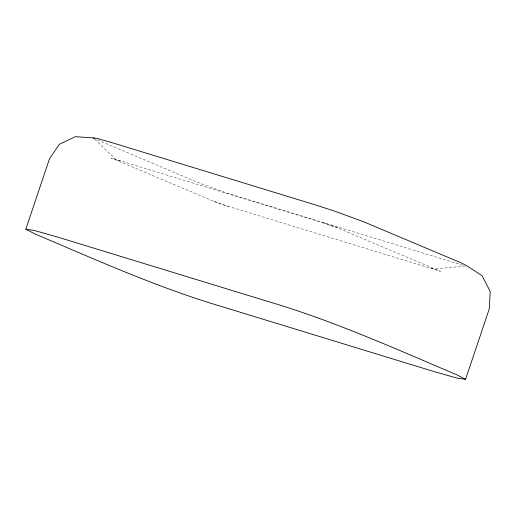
<?xml version="1.0" encoding="UTF-8"?>
<svg xmlns="http://www.w3.org/2000/svg" width="516" height="516" viewBox="0 0 516 516"><rect width="100%" height="100%" fill="white"/><g stroke="black" fill="none" stroke-linecap="round" stroke-linejoin="round"><path stroke-width="0.39" stroke-dasharray="2.58 1.94" d="M465.271 265.979L435.04 269.042L431.253 268.507M120.421 160.844L116.635 160.308L94.589 139.056M462.839 265.243L226.234 192.816L196.241 181.819L96.137 139.339M323.093 222.886L337.638 227.962M214.037 201.388L228.582 206.465M332.259 225.692L111.256 158.044L219.416 203.659L440.419 271.306L332.259 225.692"/><path stroke-width="0.77" d="M25.8 229.214L49.491 158.812L59.321 144.299L75.401 136.663L93.428 137.933L97.453 138.507L111.746 142.571L314.425 204.613L334.058 210.934L364.044 221.925L461.446 263.005L466.864 265.817L482.002 275.66L490.2 291.45L489.258 308.936L465.567 379.337L457.221 378.157L433.943 371.533L223.989 307.265C158.896 288.115 96.969 260.219 34.624 233.787L25.8 229.214L34.146 230.394L57.424 237.018L267.378 301.286C332.472 320.436 394.398 348.339 456.744 374.764L465.567 379.337M93.428 137.933L94.783 138.636"/></g></svg>
